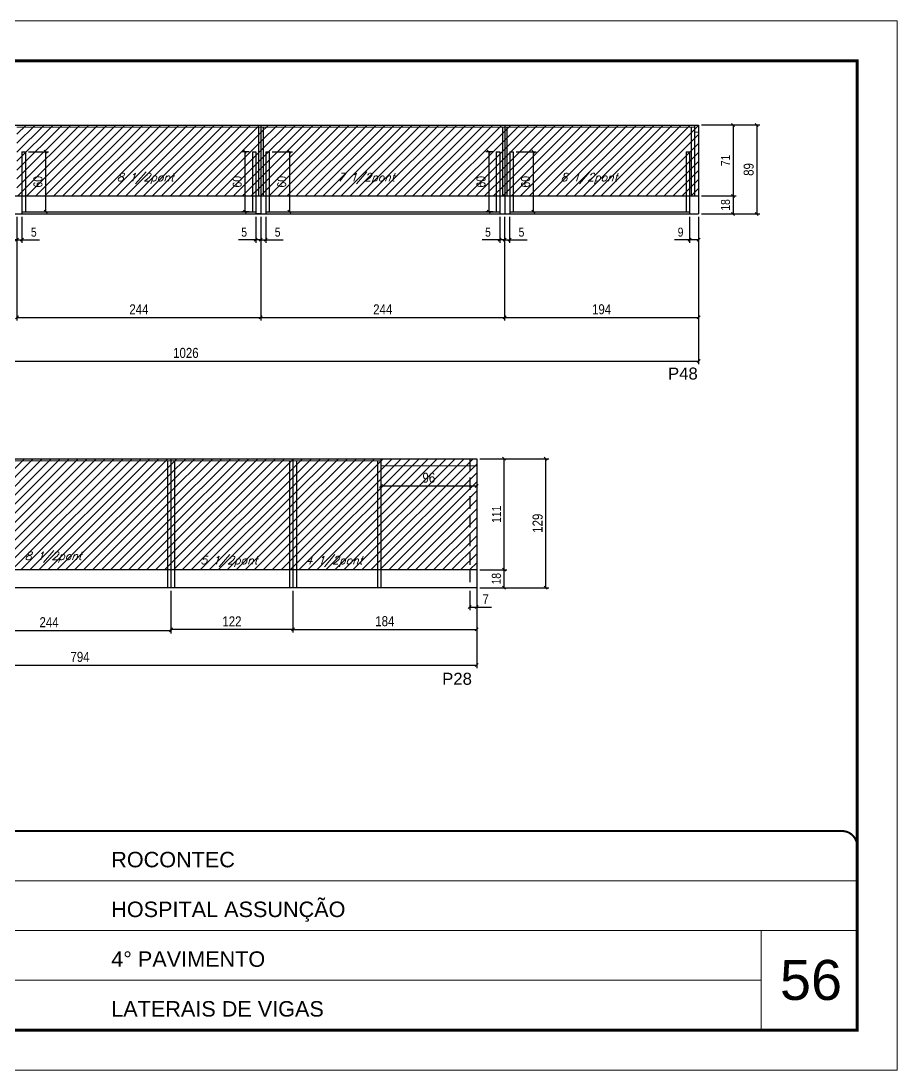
# Model space of a CAD drawing. Extents: x -20960 to -5926, y -2106 to 21915.
# Drawn here: x -6844 to -5967, y 5934 to 6984 of the extents above; entities that cross this region are included whole.
import ezdxf

# ---------------------------------------------------------------- set-up
doc = ezdxf.new("R2010")
doc.units = 0
for name, pattern in [('CONTINUO', [0]), ('DASHED', [0.75, 0.5, -0.25]), ('HIDDEN', [0.375, 0.25, -0.125])]:
    doc.linetypes.add(name, pattern=pattern)
for name, color, linetype in [('5', 5, 'Continuous'), ('COTA', 241, 'Continuous'), ('Painéis', 200, 'Continuous'), ('Reaproveitamento', 251, 'Continuous'), ('SARR_2.2x7', 40, 'Continuous'), ('SARR_3.5x7', 81, 'Continuous'), ('texto', 7, 'Continuous')]:
    doc.layers.add(name, color=color, linetype=linetype)
for name, color, linetype, lineweight in [('CARIMBO', 255, 'Continuous', 9), ('Folhas', 255, 'Continuous', 9), ('Sarr 2.2x7', 40, 'Continuous', 9), ('SARRAFO DE PRESSAO', 251, 'DASHED', 9)]:
    doc.layers.add(name, color=color, linetype=linetype, lineweight=lineweight)
doc.styles.add('ARIAL', font='arial.ttf')
doc.styles.add('COTA TECNICA', font='techl___.ttf', dxfattribs={"height": 10})
doc.styles.add('COTA TECNICA-50', font='techl___.ttf', dxfattribs={"height": 9})
doc.styles.add('Romans', font='romans.shx')
doc.styles.get("Standard").update_dxf_attribs({"font": 'arial.ttf'})
doc.dimstyles.new('COTA PAINEL-50', dxfattribs={"dimtxt": 9, "dimasz": 3, "dimexe": 3, "dimexo": 3, "dimgap": 3, "dimtad": 1, "dimdec": 1, "dimzin": 12, "dimdsep": 46, "dimtxsty": 'COTA TECNICA-50', "dimblk1": 'OBLIQUE', "dimblk2": 'OBLIQUE', "dimsah": 1, "dimcen": 0.9, "dimclrd": 4, "dimclre": 4, "dimclrt": 240, "dimadec": 1, "dimazin": 3, "dimtfac": 1, "dimtdec": 1, "dimtmove": 0, "dimatfit": 3, "dimfxl": 1, "dimtolj": 1, "dimtzin": 12, "dimarcsym": 0})
doc.dimstyles.new('PAINEL', dxfattribs={"dimtxt": 10, "dimasz": 3, "dimexe": 3, "dimexo": 3, "dimgap": 3, "dimtad": 1, "dimdec": 1, "dimzin": 12, "dimdsep": 46, "dimtxsty": 'COTA TECNICA', "dimblk1": 'OBLIQUE', "dimblk2": 'OBLIQUE', "dimsah": 1, "dimcen": 0.9, "dimclrd": 4, "dimclre": 4, "dimclrt": 240, "dimadec": 1, "dimazin": 3, "dimtfac": 1, "dimtdec": 1, "dimtmove": 0, "dimatfit": 3, "dimfxl": 1, "dimtolj": 1, "dimtzin": 12, "dimarcsym": 0})
pattern_1 = [(45, (12456.408, 10028.157), (-4.490128, 4.490128), [])]

# ---------------------------------------------------------------- blocks, each defined once
blk = doc.blocks.new('9999999999')
at = {"color": 30, "linetype": 'CONTINUO'}
for p, q in [((98564.6, 34379.6), (99584, 34379.6)), ((98564.6, 34329.8), (99488, 34329.8)), ((99584, 34329.8), (99488, 34329.8)), ((99488, 34329.8), (99488, 34230.2)), ((98564.6, 34280), (99488, 34280))]:
    blk.add_line(p, q, dxfattribs=at)
at = {"color": 30, "linetype": 'CONTINUO', "const_width": 2}
blk.add_lwpolyline([(99584, 34230.2), (99584, 34414.4, 0.414214), (99569, 34429.4), (98229, 34429.4, 0.414214), (98214, 34414.4), (98214, 34245.2, 0.414214), (98229, 34230.2), (99584, 34230.2)], format="xyb", dxfattribs=at)
at = {"layer": 'Folhas'}
blk.add_lwpolyline([(98139, 34190.2), (99624, 34190.2), (99624, 35240.2), (98139, 35240.2)], close=True, dxfattribs=at)
at = {"layer": 'Folhas', "color": 30, "const_width": 3}
blk.add_lwpolyline([(98214, 34230.2), (99584, 34230.2), (99584, 35200.2), (98214, 35200.2)], close=True, dxfattribs=at)
at = {"color": 7, "linetype": 'Continuous', "ltscale": 5, "style": 'ARIAL'}
for s, height, p in [('ROCONTEC', 15.48, (98837.7, 34393.1)), ('HOSPITAL ASSUNÇÃO', 15.483, (98837.7, 34343.3)), ('4° PAVIMENTO', 15.483, (98837.7, 34293.5)), ('LATERAIS DE VIGAS', 15.483, (98837.7, 34243.7))]:
    blk.add_text(s, height=height, dxfattribs=at).set_placement(p)
blk = doc.blocks.new('_Oblique')
at = {"color": 0, "linetype": 'ByBlock', "lineweight": -2}
blk.add_line((-0.5, -0.5), (0.5, 0.5), dxfattribs=at)
blk = doc.blocks.new('*D2021')
at = {"layer": 'COTA', "color": 4, "linetype": 'ByBlock', "lineweight": -2, "transparency": 16777216}
for p, q in [((-6847.6, 6787.8), (-6847.6, 6684.2)), ((-6603.6, 6787.8), (-6603.6, 6684.2)), ((-6847.6, 6687.2), (-6603.6, 6687.2))]:
    blk.add_line(p, q, dxfattribs=at)
at = {"layer": 'Defpoints', "color": 0, "linetype": 'ByBlock', "transparency": 16777216}
for p in [(-6847.6, 6790.8), (-6603.6, 6790.8), (-6603.6, 6687.2)]:
    blk.add_point(p, dxfattribs=at)
at = {"layer": 'COTA', "color": 4, "linetype": 'ByBlock', "lineweight": -2, "transparency": 16777216, "xscale": 3, "yscale": 3, "zscale": 3, "rotation": 180}
blk.add_blockref('_Oblique', (-6847.6, 6687.2), dxfattribs=at)
at = {"layer": 'COTA', "color": 4, "linetype": 'ByBlock', "lineweight": -2, "transparency": 16777216, "xscale": 3, "yscale": 3, "zscale": 3}
blk.add_blockref('_Oblique', (-6603.6, 6687.2), dxfattribs=at)
at = {"layer": 'COTA', "color": 240, "linetype": 'ByBlock', "transparency": 16777216, "insert": (-6725.6, 6695.3), "char_height": 10, "attachment_point": 5, "style": 'COTA TECNICA'}
blk.add_mtext('\\A1;244', dxfattribs=at)
blk = doc.blocks.new('*D2022')
at = {"layer": 'COTA', "color": 4, "linetype": 'ByBlock', "lineweight": -2, "transparency": 16777216}
for p, q in [((-6359.6, 6787.8), (-6359.6, 6684.2)), ((-6165.6, 6787.8), (-6165.6, 6684.2)), ((-6359.6, 6687.2), (-6165.6, 6687.2))]:
    blk.add_line(p, q, dxfattribs=at)
at = {"layer": 'Defpoints', "color": 0, "linetype": 'ByBlock', "transparency": 16777216}
for p in [(-6359.6, 6790.8), (-6165.6, 6790.8), (-6165.6, 6687.2)]:
    blk.add_point(p, dxfattribs=at)
at = {"layer": 'COTA', "color": 4, "linetype": 'ByBlock', "lineweight": -2, "transparency": 16777216, "xscale": 3, "yscale": 3, "zscale": 3, "rotation": 180}
blk.add_blockref('_Oblique', (-6359.6, 6687.2), dxfattribs=at)
at = {"layer": 'COTA', "color": 4, "linetype": 'ByBlock', "lineweight": -2, "transparency": 16777216, "xscale": 3, "yscale": 3, "zscale": 3}
blk.add_blockref('_Oblique', (-6165.6, 6687.2), dxfattribs=at)
at = {"layer": 'COTA', "color": 240, "linetype": 'ByBlock', "transparency": 16777216, "insert": (-6262.6, 6695.3), "char_height": 10, "attachment_point": 5, "style": 'COTA TECNICA'}
blk.add_mtext('\\A1;194', dxfattribs=at)
blk = doc.blocks.new('*D1992')
at = {"layer": 'COTA', "color": 4, "linetype": 'ByBlock', "lineweight": -2, "transparency": 16777216}
for p, q in [((-6162.6, 6879.8), (-6104.3, 6879.8)), ((-6107.3, 6879.8), (-6107.3, 6790.8)), ((-6162.6, 6790.8), (-6104.3, 6790.8))]:
    blk.add_line(p, q, dxfattribs=at)
at = {"layer": 'Defpoints', "color": 0, "linetype": 'ByBlock', "transparency": 16777216}
for p in [(-6165.6, 6879.8), (-6165.6, 6790.8), (-6107.3, 6790.8)]:
    blk.add_point(p, dxfattribs=at)
at = {"layer": 'COTA', "color": 4, "linetype": 'ByBlock', "lineweight": -2, "transparency": 16777216, "xscale": 3, "yscale": 3, "zscale": 3}
for p, rotation in [((-6107.3, 6879.8), 90), ((-6107.3, 6790.8), 270)]:
    blk.add_blockref('_Oblique', p, dxfattribs=dict(at, rotation=rotation))
at = {"layer": 'COTA', "color": 240, "linetype": 'ByBlock', "transparency": 16777216, "insert": (-6115.4, 6835.3), "char_height": 10, "attachment_point": 5, "rotation": 90, "style": 'COTA TECNICA'}
blk.add_mtext('\\A1;89', dxfattribs=at)
blk = doc.blocks.new('*D1993')
at = {"layer": 'COTA', "color": 4, "linetype": 'ByBlock', "lineweight": -2, "transparency": 16777216}
for p, q in [((-6165.6, 6787.8), (-6165.6, 6640.5)), ((-7191.6, 6747.8), (-7191.6, 6640.5)), ((-7191.6, 6643.5), (-6165.6, 6643.5))]:
    blk.add_line(p, q, dxfattribs=at)
at = {"layer": 'Defpoints', "color": 0, "linetype": 'ByBlock', "transparency": 16777216}
for p in [(-6165.6, 6790.8), (-7191.6, 6750.8), (-6165.6, 6643.5)]:
    blk.add_point(p, dxfattribs=at)
at = {"layer": 'COTA', "color": 4, "linetype": 'ByBlock', "lineweight": -2, "transparency": 16777216, "xscale": 3, "yscale": 3, "zscale": 3, "rotation": 180}
blk.add_blockref('_Oblique', (-7191.6, 6643.5), dxfattribs=at)
at = {"layer": 'COTA', "color": 4, "linetype": 'ByBlock', "lineweight": -2, "transparency": 16777216, "xscale": 3, "yscale": 3, "zscale": 3}
blk.add_blockref('_Oblique', (-6165.6, 6643.5), dxfattribs=at)
at = {"layer": 'COTA', "color": 240, "linetype": 'ByBlock', "transparency": 16777216, "insert": (-6678.6, 6651.6), "char_height": 10, "attachment_point": 5, "style": 'COTA TECNICA'}
blk.add_mtext('\\A1;1026', dxfattribs=at)
blk = doc.blocks.new('*D1994')
at = {"layer": 'COTA', "color": 4, "linetype": 'ByBlock', "lineweight": -2, "transparency": 16777216}
for p, q in [((-6603.6, 6787.8), (-6603.6, 6684.2)), ((-6359.6, 6787.8), (-6359.6, 6684.2)), ((-6603.6, 6687.2), (-6359.6, 6687.2))]:
    blk.add_line(p, q, dxfattribs=at)
at = {"layer": 'Defpoints', "color": 0, "linetype": 'ByBlock', "transparency": 16777216}
for p in [(-6603.6, 6790.8), (-6359.6, 6790.8), (-6359.6, 6687.2)]:
    blk.add_point(p, dxfattribs=at)
at = {"layer": 'COTA', "color": 4, "linetype": 'ByBlock', "lineweight": -2, "transparency": 16777216, "xscale": 3, "yscale": 3, "zscale": 3, "rotation": 180}
blk.add_blockref('_Oblique', (-6603.6, 6687.2), dxfattribs=at)
at = {"layer": 'COTA', "color": 4, "linetype": 'ByBlock', "lineweight": -2, "transparency": 16777216, "xscale": 3, "yscale": 3, "zscale": 3}
blk.add_blockref('_Oblique', (-6359.6, 6687.2), dxfattribs=at)
at = {"layer": 'COTA', "color": 240, "linetype": 'ByBlock', "transparency": 16777216, "insert": (-6481.6, 6695.3), "char_height": 10, "attachment_point": 5, "style": 'COTA TECNICA'}
blk.add_mtext('\\A1;244', dxfattribs=at)
blk = doc.blocks.new('*D1995')
at = {"layer": 'COTA', "color": 4, "linetype": 'ByBlock', "lineweight": -2, "transparency": 16777216}
for p, q in [((-7181.5, 6440.7), (-7181.5, 6336.3)), ((-6387.5, 6431.7), (-6387.5, 6336.3)), ((-7181.5, 6339.3), (-6387.5, 6339.3))]:
    blk.add_line(p, q, dxfattribs=at)
at = {"layer": 'Defpoints', "color": 0, "linetype": 'ByBlock', "transparency": 16777216}
for p in [(-7181.5, 6443.7), (-6387.5, 6434.7), (-6387.5, 6339.3)]:
    blk.add_point(p, dxfattribs=at)
at = {"layer": 'COTA', "color": 4, "linetype": 'ByBlock', "lineweight": -2, "transparency": 16777216, "xscale": 3, "yscale": 3, "zscale": 3, "rotation": 180}
blk.add_blockref('_Oblique', (-7181.5, 6339.3), dxfattribs=at)
at = {"layer": 'COTA', "color": 4, "linetype": 'ByBlock', "lineweight": -2, "transparency": 16777216, "xscale": 3, "yscale": 3, "zscale": 3}
blk.add_blockref('_Oblique', (-6387.5, 6339.3), dxfattribs=at)
at = {"layer": 'COTA', "color": 240, "linetype": 'ByBlock', "transparency": 16777216, "insert": (-6784.5, 6347.4), "char_height": 10, "attachment_point": 5, "style": 'COTA TECNICA'}
blk.add_mtext('\\A1;794', dxfattribs=at)
blk = doc.blocks.new('*D1996')
at = {"layer": 'COTA', "color": 4, "linetype": 'ByBlock', "lineweight": -2, "transparency": 16777216}
for p, q in [((-6937.5, 6413.7), (-6937.5, 6371)), ((-6693.5, 6413.7), (-6693.5, 6371)), ((-6937.5, 6374), (-6693.5, 6374))]:
    blk.add_line(p, q, dxfattribs=at)
at = {"layer": 'Defpoints', "color": 0, "linetype": 'ByBlock', "transparency": 16777216}
for p in [(-6937.5, 6416.7), (-6693.5, 6416.7), (-6693.5, 6374)]:
    blk.add_point(p, dxfattribs=at)
at = {"layer": 'COTA', "color": 4, "linetype": 'ByBlock', "lineweight": -2, "transparency": 16777216, "xscale": 3, "yscale": 3, "zscale": 3, "rotation": 180}
blk.add_blockref('_Oblique', (-6937.5, 6374), dxfattribs=at)
at = {"layer": 'COTA', "color": 4, "linetype": 'ByBlock', "lineweight": -2, "transparency": 16777216, "xscale": 3, "yscale": 3, "zscale": 3}
blk.add_blockref('_Oblique', (-6693.5, 6374), dxfattribs=at)
at = {"layer": 'COTA', "color": 240, "linetype": 'ByBlock', "transparency": 16777216, "insert": (-6815.5, 6382.1), "char_height": 10, "attachment_point": 5, "style": 'COTA TECNICA'}
blk.add_mtext('\\A1;244', dxfattribs=at)
blk = doc.blocks.new('*D2024')
at = {"layer": 'COTA', "color": 4, "linetype": 'ByBlock', "lineweight": -2, "transparency": 16777216}
for p, q in [((-6384.5, 6545.7), (-6315.5, 6545.7)), ((-6318.5, 6416.7), (-6318.5, 6545.7)), ((-6384.5, 6416.7), (-6315.5, 6416.7))]:
    blk.add_line(p, q, dxfattribs=at)
at = {"layer": 'Defpoints', "color": 0, "linetype": 'ByBlock', "transparency": 16777216}
for p in [(-6387.5, 6545.7), (-6318.5, 6545.7), (-6387.5, 6416.7)]:
    blk.add_point(p, dxfattribs=at)
at = {"layer": 'COTA', "color": 4, "linetype": 'ByBlock', "lineweight": -2, "transparency": 16777216, "xscale": 3, "yscale": 3, "zscale": 3}
for p, rotation in [((-6318.5, 6545.7), 90), ((-6318.5, 6416.7), 270)]:
    blk.add_blockref('_Oblique', p, dxfattribs=dict(at, rotation=rotation))
at = {"layer": 'COTA', "color": 240, "linetype": 'ByBlock', "transparency": 16777216, "insert": (-6326.6, 6481.2), "char_height": 10, "attachment_point": 5, "rotation": 90, "style": 'COTA TECNICA'}
blk.add_mtext('\\A1;129', dxfattribs=at)
blk = doc.blocks.new('*D1997')
at = {"layer": 'COTA', "color": 4, "linetype": 'ByBlock', "lineweight": -2, "transparency": 16777216}
for p, q in [((-6693.5, 6413.7), (-6693.5, 6372)), ((-6571.5, 6413.7), (-6571.5, 6372)), ((-6571.5, 6375), (-6693.5, 6375))]:
    blk.add_line(p, q, dxfattribs=at)
at = {"layer": 'Defpoints', "color": 0, "linetype": 'ByBlock', "transparency": 16777216}
for p in [(-6693.5, 6416.7), (-6571.5, 6416.7), (-6693.5, 6375)]:
    blk.add_point(p, dxfattribs=at)
at = {"layer": 'COTA', "color": 4, "linetype": 'ByBlock', "lineweight": -2, "transparency": 16777216, "xscale": 3, "yscale": 3, "zscale": 3, "rotation": 180}
blk.add_blockref('_Oblique', (-6693.5, 6375), dxfattribs=at)
at = {"layer": 'COTA', "color": 4, "linetype": 'ByBlock', "lineweight": -2, "transparency": 16777216, "xscale": 3, "yscale": 3, "zscale": 3}
blk.add_blockref('_Oblique', (-6571.5, 6375), dxfattribs=at)
at = {"layer": 'COTA', "color": 240, "linetype": 'ByBlock', "transparency": 16777216, "insert": (-6632.5, 6383), "char_height": 10, "attachment_point": 5, "style": 'COTA TECNICA'}
blk.add_mtext('\\A1;122', dxfattribs=at)
blk = doc.blocks.new('*D2025')
at = {"layer": 'COTA', "color": 4, "linetype": 'ByBlock', "lineweight": -2, "transparency": 16777216}
for p, q in [((-6387.5, 6431.7), (-6387.5, 6372)), ((-6571.5, 6413.7), (-6571.5, 6372)), ((-6571.5, 6375), (-6387.5, 6375))]:
    blk.add_line(p, q, dxfattribs=at)
at = {"layer": 'Defpoints', "color": 0, "linetype": 'ByBlock', "transparency": 16777216}
for p in [(-6387.5, 6434.7), (-6571.5, 6416.7), (-6387.5, 6375)]:
    blk.add_point(p, dxfattribs=at)
at = {"layer": 'COTA', "color": 4, "linetype": 'ByBlock', "lineweight": -2, "transparency": 16777216, "xscale": 3, "yscale": 3, "zscale": 3, "rotation": 180}
blk.add_blockref('_Oblique', (-6571.5, 6375), dxfattribs=at)
at = {"layer": 'COTA', "color": 4, "linetype": 'ByBlock', "lineweight": -2, "transparency": 16777216, "xscale": 3, "yscale": 3, "zscale": 3}
blk.add_blockref('_Oblique', (-6387.5, 6375), dxfattribs=at)
at = {"layer": 'COTA', "color": 240, "linetype": 'ByBlock', "transparency": 16777216, "insert": (-6479.5, 6383.1), "char_height": 10, "attachment_point": 5, "style": 'COTA TECNICA'}
blk.add_mtext('\\A1;184', dxfattribs=at)
blk = doc.blocks.new('*D2026')
at = {"layer": 'COTA', "color": 4, "lineweight": -2, "ltscale": 25, "transparency": 16777216}
for p, q in [((-6483.5, 6535.7), (-6483.5, 6515.6)), ((-6387.5, 6535.7), (-6387.5, 6515.6)), ((-6483.5, 6518.6), (-6387.5, 6518.6))]:
    blk.add_line(p, q, dxfattribs=at)
at = {"layer": 'Defpoints', "color": 0, "ltscale": 25, "transparency": 16777216}
for p in [(-6483.5, 6538.7), (-6387.5, 6538.7), (-6387.5, 6518.6)]:
    blk.add_point(p, dxfattribs=at)
at = {"layer": 'COTA', "color": 4, "lineweight": -2, "ltscale": 25, "transparency": 16777216, "xscale": 3, "yscale": 3, "zscale": 3, "rotation": 180}
blk.add_blockref('_Oblique', (-6483.5, 6518.6), dxfattribs=at)
at = {"layer": 'COTA', "color": 4, "lineweight": -2, "ltscale": 25, "transparency": 16777216, "xscale": 3, "yscale": 3, "zscale": 3}
blk.add_blockref('_Oblique', (-6387.5, 6518.6), dxfattribs=at)
at = {"layer": 'COTA', "color": 240, "ltscale": 25, "transparency": 16777216, "insert": (-6435.5, 6526.7), "char_height": 10, "attachment_point": 5, "style": 'COTA TECNICA'}
blk.add_mtext('\\A1;96', dxfattribs=at)
blk = doc.blocks.new('*D2000')
at = {"layer": 'COTA', "color": 4, "linetype": 'ByBlock', "lineweight": -2, "transparency": 16777216}
for p, q in [((-6394.5, 6413.7), (-6394.5, 6394.2)), ((-6387.5, 6413.7), (-6387.5, 6394.2)), ((-6394.5, 6397.2), (-6387.5, 6397.2)), ((-6387.5, 6397.2), (-6372.8, 6397.2))]:
    blk.add_line(p, q, dxfattribs=at)
at = {"layer": 'Defpoints', "color": 0, "linetype": 'ByBlock', "transparency": 16777216}
for p in [(-6394.5, 6416.7), (-6387.5, 6416.7), (-6387.5, 6397.2)]:
    blk.add_point(p, dxfattribs=at)
at = {"layer": 'COTA', "color": 4, "linetype": 'ByBlock', "lineweight": -2, "transparency": 16777216, "xscale": 3, "yscale": 3, "zscale": 3, "rotation": 180}
blk.add_blockref('_Oblique', (-6394.5, 6397.2), dxfattribs=at)
at = {"layer": 'COTA', "color": 4, "linetype": 'ByBlock', "lineweight": -2, "transparency": 16777216, "xscale": 3, "yscale": 3, "zscale": 3}
blk.add_blockref('_Oblique', (-6387.5, 6397.2), dxfattribs=at)
at = {"layer": 'COTA', "color": 240, "linetype": 'ByBlock', "transparency": 16777216, "insert": (-6378.6, 6405.2), "char_height": 10, "attachment_point": 5, "style": 'COTA TECNICA'}
blk.add_mtext('\\A1;7', dxfattribs=at)
blk = doc.blocks.new('*D2036')
at = {"layer": 'COTA', "color": 4, "lineweight": -2, "transparency": 16777216}
for p, q in [((-6384.5, 6545.7), (-6357.4, 6545.7)), ((-6360.4, 6545.7), (-6360.4, 6434.7)), ((-6384.5, 6434.7), (-6357.4, 6434.7))]:
    blk.add_line(p, q, dxfattribs=at)
at = {"layer": 'Defpoints', "color": 0, "transparency": 16777216}
for p in [(-6387.5, 6545.7), (-6387.5, 6434.7), (-6360.4, 6434.7)]:
    blk.add_point(p, dxfattribs=at)
at = {"layer": 'COTA', "color": 4, "lineweight": -2, "transparency": 16777216, "xscale": 3, "yscale": 3, "zscale": 3}
for p, rotation in [((-6360.4, 6545.7), 90), ((-6360.4, 6434.7), 270)]:
    blk.add_blockref('_Oblique', p, dxfattribs=dict(at, rotation=rotation))
at = {"layer": 'COTA', "color": 240, "transparency": 16777216, "insert": (-6367.9, 6490.2), "char_height": 9, "attachment_point": 5, "rotation": 90, "style": 'COTA TECNICA-50'}
blk.add_mtext('\\A1;111', dxfattribs=at)
blk = doc.blocks.new('*D2037')
at = {"layer": 'COTA', "color": 4, "lineweight": -2, "transparency": 16777216}
for p, q in [((-6384.5, 6434.7), (-6357.4, 6434.7)), ((-6360.4, 6434.7), (-6360.4, 6416.7)), ((-6384.5, 6416.7), (-6357.4, 6416.7))]:
    blk.add_line(p, q, dxfattribs=at)
at = {"layer": 'Defpoints', "color": 0, "transparency": 16777216}
for p in [(-6387.5, 6434.7), (-6387.5, 6416.7), (-6360.4, 6416.7)]:
    blk.add_point(p, dxfattribs=at)
at = {"layer": 'COTA', "color": 4, "lineweight": -2, "transparency": 16777216, "xscale": 3, "yscale": 3, "zscale": 3}
for p, rotation in [((-6360.4, 6434.7), 90), ((-6360.4, 6416.7), 270)]:
    blk.add_blockref('_Oblique', p, dxfattribs=dict(at, rotation=rotation))
at = {"layer": 'COTA', "color": 240, "transparency": 16777216, "insert": (-6367.9, 6425.7), "char_height": 9, "attachment_point": 5, "rotation": 90, "style": 'COTA TECNICA-50'}
blk.add_mtext('\\A1;18', dxfattribs=at)
blk = doc.blocks.new('*D2038')
at = {"layer": 'COTA', "color": 4, "lineweight": -2, "transparency": 16777216}
for p, q in [((-6162.6, 6879.8), (-6128, 6879.8)), ((-6131, 6879.8), (-6131, 6808.8)), ((-6162.6, 6808.8), (-6128, 6808.8))]:
    blk.add_line(p, q, dxfattribs=at)
at = {"layer": 'Defpoints', "color": 0, "transparency": 16777216}
for p in [(-6165.6, 6879.8), (-6165.6, 6808.8), (-6131, 6808.8)]:
    blk.add_point(p, dxfattribs=at)
at = {"layer": 'COTA', "color": 4, "lineweight": -2, "transparency": 16777216, "xscale": 3, "yscale": 3, "zscale": 3}
for p, rotation in [((-6131, 6879.8), 90), ((-6131, 6808.8), 270)]:
    blk.add_blockref('_Oblique', p, dxfattribs=dict(at, rotation=rotation))
at = {"layer": 'COTA', "color": 240, "transparency": 16777216, "insert": (-6138.6, 6844.3), "char_height": 9, "attachment_point": 5, "rotation": 90, "style": 'COTA TECNICA-50'}
blk.add_mtext('\\A1;71', dxfattribs=at)
blk = doc.blocks.new('*D2039')
at = {"layer": 'COTA', "color": 4, "lineweight": -2, "transparency": 16777216}
for p, q in [((-6615.1, 6853), (-6622.6, 6853)), ((-6619.6, 6853), (-6619.6, 6793)), ((-6615.1, 6793), (-6622.6, 6793))]:
    blk.add_line(p, q, dxfattribs=at)
at = {"layer": 'Defpoints', "color": 0, "transparency": 16777216}
for p in [(-6612.1, 6853), (-6619.6, 6793), (-6612.1, 6793)]:
    blk.add_point(p, dxfattribs=at)
at = {"layer": 'COTA', "color": 4, "lineweight": -2, "transparency": 16777216, "xscale": 3, "yscale": 3, "zscale": 3}
for p, rotation in [((-6619.6, 6853), 90), ((-6619.6, 6793), 270)]:
    blk.add_blockref('_Oblique', p, dxfattribs=dict(at, rotation=rotation))
at = {"layer": 'COTA', "color": 240, "transparency": 16777216, "insert": (-6627.2, 6823), "char_height": 9, "attachment_point": 5, "rotation": 90, "style": 'COTA TECNICA-50'}
blk.add_mtext('\\A1;60', dxfattribs=at)
blk = doc.blocks.new('*D2040')
at = {"layer": 'COTA', "color": 4, "lineweight": -2, "transparency": 16777216}
for p, q in [((-6847.6, 6787.8), (-6847.6, 6761.9)), ((-6842.6, 6787.8), (-6842.6, 6761.9)), ((-6847.6, 6764.9), (-6850.6, 6764.9)), ((-6847.6, 6764.9), (-6842.6, 6764.9)), ((-6842.6, 6764.9), (-6825.1, 6764.9))]:
    blk.add_line(p, q, dxfattribs=at)
at = {"layer": 'Defpoints', "color": 0, "transparency": 16777216}
for p in [(-6847.6, 6790.8), (-6842.6, 6790.8), (-6842.6, 6764.9)]:
    blk.add_point(p, dxfattribs=at)
at = {"layer": 'COTA', "color": 4, "lineweight": -2, "transparency": 16777216, "xscale": 3, "yscale": 3, "zscale": 3}
blk.add_blockref('_Oblique', (-6847.6, 6764.9), dxfattribs=at)
at = {"layer": 'COTA', "color": 4, "lineweight": -2, "transparency": 16777216, "xscale": 3, "yscale": 3, "zscale": 3, "rotation": 180}
blk.add_blockref('_Oblique', (-6842.6, 6764.9), dxfattribs=at)
at = {"layer": 'COTA', "color": 240, "transparency": 16777216, "insert": (-6830.8, 6772.5), "char_height": 9, "attachment_point": 5, "style": 'COTA TECNICA-50'}
blk.add_mtext('\\A1;5', dxfattribs=at)
blk = doc.blocks.new('*D2041')
at = {"layer": 'COTA', "color": 4, "lineweight": -2, "transparency": 16777216}
for p, q in [((-6836.1, 6853), (-6816, 6853)), ((-6819, 6853), (-6819, 6793)), ((-6836.1, 6793), (-6816, 6793))]:
    blk.add_line(p, q, dxfattribs=at)
at = {"layer": 'Defpoints', "color": 0, "transparency": 16777216}
for p in [(-6839.1, 6853), (-6839.1, 6793), (-6819, 6793)]:
    blk.add_point(p, dxfattribs=at)
at = {"layer": 'COTA', "color": 4, "lineweight": -2, "transparency": 16777216, "xscale": 3, "yscale": 3, "zscale": 3}
for p, rotation in [((-6819, 6853), 90), ((-6819, 6793), 270)]:
    blk.add_blockref('_Oblique', p, dxfattribs=dict(at, rotation=rotation))
at = {"layer": 'COTA', "color": 240, "transparency": 16777216, "insert": (-6826.6, 6823), "char_height": 9, "attachment_point": 5, "rotation": 90, "style": 'COTA TECNICA-50'}
blk.add_mtext('\\A1;60', dxfattribs=at)
blk = doc.blocks.new('*D2042')
at = {"layer": 'COTA', "color": 4, "lineweight": -2, "transparency": 16777216}
for p, q in [((-6371.1, 6853), (-6378.6, 6853)), ((-6375.6, 6853), (-6375.6, 6793)), ((-6371.1, 6793), (-6378.6, 6793))]:
    blk.add_line(p, q, dxfattribs=at)
at = {"layer": 'Defpoints', "color": 0, "transparency": 16777216}
for p in [(-6368.1, 6853), (-6375.6, 6793), (-6368.1, 6793)]:
    blk.add_point(p, dxfattribs=at)
at = {"layer": 'COTA', "color": 4, "lineweight": -2, "transparency": 16777216, "xscale": 3, "yscale": 3, "zscale": 3}
for p, rotation in [((-6375.6, 6853), 90), ((-6375.6, 6793), 270)]:
    blk.add_blockref('_Oblique', p, dxfattribs=dict(at, rotation=rotation))
at = {"layer": 'COTA', "color": 240, "transparency": 16777216, "insert": (-6383.2, 6823), "char_height": 9, "attachment_point": 5, "rotation": 90, "style": 'COTA TECNICA-50'}
blk.add_mtext('\\A1;60', dxfattribs=at)
blk = doc.blocks.new('*D2043')
at = {"layer": 'COTA', "color": 4, "lineweight": -2, "transparency": 16777216}
for p, q in [((-6603.6, 6787.8), (-6603.6, 6761.9)), ((-6598.6, 6787.8), (-6598.6, 6761.9)), ((-6603.6, 6764.9), (-6606.6, 6764.9)), ((-6603.6, 6764.9), (-6598.6, 6764.9)), ((-6598.6, 6764.9), (-6581.1, 6764.9))]:
    blk.add_line(p, q, dxfattribs=at)
at = {"layer": 'Defpoints', "color": 0, "transparency": 16777216}
for p in [(-6603.6, 6790.8), (-6598.6, 6790.8), (-6598.6, 6764.9)]:
    blk.add_point(p, dxfattribs=at)
at = {"layer": 'COTA', "color": 4, "lineweight": -2, "transparency": 16777216, "xscale": 3, "yscale": 3, "zscale": 3}
blk.add_blockref('_Oblique', (-6603.6, 6764.9), dxfattribs=at)
at = {"layer": 'COTA', "color": 4, "lineweight": -2, "transparency": 16777216, "xscale": 3, "yscale": 3, "zscale": 3, "rotation": 180}
blk.add_blockref('_Oblique', (-6598.6, 6764.9), dxfattribs=at)
at = {"layer": 'COTA', "color": 240, "transparency": 16777216, "insert": (-6586.8, 6772.5), "char_height": 9, "attachment_point": 5, "style": 'COTA TECNICA-50'}
blk.add_mtext('\\A1;5', dxfattribs=at)
blk = doc.blocks.new('*D2003')
at = {"layer": 'COTA', "color": 4, "lineweight": -2, "transparency": 16777216}
for p, q in [((-6364.6, 6787.8), (-6364.6, 6761.9)), ((-6359.6, 6787.8), (-6359.6, 6761.9)), ((-6364.6, 6764.9), (-6382.1, 6764.9)), ((-6359.6, 6764.9), (-6364.6, 6764.9)), ((-6359.6, 6764.9), (-6356.6, 6764.9))]:
    blk.add_line(p, q, dxfattribs=at)
at = {"layer": 'Defpoints', "color": 0, "transparency": 16777216}
for p in [(-6364.6, 6790.8), (-6359.6, 6790.8), (-6364.6, 6764.9)]:
    blk.add_point(p, dxfattribs=at)
at = {"layer": 'COTA', "color": 4, "lineweight": -2, "transparency": 16777216, "xscale": 3, "yscale": 3, "zscale": 3}
blk.add_blockref('_Oblique', (-6364.6, 6764.9), dxfattribs=at)
at = {"layer": 'COTA', "color": 4, "lineweight": -2, "transparency": 16777216, "xscale": 3, "yscale": 3, "zscale": 3, "rotation": 180}
blk.add_blockref('_Oblique', (-6359.6, 6764.9), dxfattribs=at)
at = {"layer": 'COTA', "color": 240, "transparency": 16777216, "insert": (-6376.3, 6772.5), "char_height": 9, "attachment_point": 5, "style": 'COTA TECNICA-50'}
blk.add_mtext('\\A1;5', dxfattribs=at)
blk = doc.blocks.new('*D2044')
at = {"layer": 'COTA', "color": 4, "lineweight": -2, "transparency": 16777216}
for p, q in [((-6592.1, 6853), (-6572, 6853)), ((-6575, 6853), (-6575, 6793)), ((-6592.1, 6793), (-6572, 6793))]:
    blk.add_line(p, q, dxfattribs=at)
at = {"layer": 'Defpoints', "color": 0, "transparency": 16777216}
for p in [(-6595.1, 6853), (-6595.1, 6793), (-6575, 6793)]:
    blk.add_point(p, dxfattribs=at)
at = {"layer": 'COTA', "color": 4, "lineweight": -2, "transparency": 16777216, "xscale": 3, "yscale": 3, "zscale": 3}
for p, rotation in [((-6575, 6853), 90), ((-6575, 6793), 270)]:
    blk.add_blockref('_Oblique', p, dxfattribs=dict(at, rotation=rotation))
at = {"layer": 'COTA', "color": 240, "transparency": 16777216, "insert": (-6582.6, 6823), "char_height": 9, "attachment_point": 5, "rotation": 90, "style": 'COTA TECNICA-50'}
blk.add_mtext('\\A1;60', dxfattribs=at)
blk = doc.blocks.new('*D2048')
at = {"layer": 'COTA', "color": 4, "lineweight": -2, "transparency": 16777216}
for p, q in [((-6348.1, 6853), (-6328, 6853)), ((-6331, 6853), (-6331, 6793)), ((-6348.1, 6793), (-6328, 6793))]:
    blk.add_line(p, q, dxfattribs=at)
at = {"layer": 'Defpoints', "color": 0, "transparency": 16777216}
for p in [(-6351.1, 6853), (-6351.1, 6793), (-6331, 6793)]:
    blk.add_point(p, dxfattribs=at)
at = {"layer": 'COTA', "color": 4, "lineweight": -2, "transparency": 16777216, "xscale": 3, "yscale": 3, "zscale": 3}
for p, rotation in [((-6331, 6853), 90), ((-6331, 6793), 270)]:
    blk.add_blockref('_Oblique', p, dxfattribs=dict(at, rotation=rotation))
at = {"layer": 'COTA', "color": 240, "transparency": 16777216, "insert": (-6338.6, 6823), "char_height": 9, "attachment_point": 5, "rotation": 90, "style": 'COTA TECNICA-50'}
blk.add_mtext('\\A1;60', dxfattribs=at)
blk = doc.blocks.new('*D2049')
at = {"layer": 'COTA', "color": 4, "lineweight": -2, "transparency": 16777216}
for p, q in [((-6359.6, 6787.8), (-6359.6, 6761.9)), ((-6354.6, 6787.8), (-6354.6, 6761.9)), ((-6359.6, 6764.9), (-6362.6, 6764.9)), ((-6359.6, 6764.9), (-6354.6, 6764.9)), ((-6354.6, 6764.9), (-6337.1, 6764.9))]:
    blk.add_line(p, q, dxfattribs=at)
at = {"layer": 'Defpoints', "color": 0, "transparency": 16777216}
for p in [(-6359.6, 6790.8), (-6354.6, 6790.8), (-6354.6, 6764.9)]:
    blk.add_point(p, dxfattribs=at)
at = {"layer": 'COTA', "color": 4, "lineweight": -2, "transparency": 16777216, "xscale": 3, "yscale": 3, "zscale": 3}
blk.add_blockref('_Oblique', (-6359.6, 6764.9), dxfattribs=at)
at = {"layer": 'COTA', "color": 4, "lineweight": -2, "transparency": 16777216, "xscale": 3, "yscale": 3, "zscale": 3, "rotation": 180}
blk.add_blockref('_Oblique', (-6354.6, 6764.9), dxfattribs=at)
at = {"layer": 'COTA', "color": 240, "transparency": 16777216, "insert": (-6342.8, 6772.5), "char_height": 9, "attachment_point": 5, "style": 'COTA TECNICA-50'}
blk.add_mtext('\\A1;5', dxfattribs=at)
blk = doc.blocks.new('*D2050')
at = {"layer": 'COTA', "color": 4, "lineweight": -2, "transparency": 16777216}
for p, q in [((-6174.6, 6787.8), (-6174.6, 6761.9)), ((-6165.6, 6787.8), (-6165.6, 6761.9)), ((-6174.6, 6764.9), (-6189.6, 6764.9)), ((-6165.6, 6764.9), (-6174.6, 6764.9))]:
    blk.add_line(p, q, dxfattribs=at)
at = {"layer": 'Defpoints', "color": 0, "transparency": 16777216}
for p in [(-6174.6, 6790.8), (-6165.6, 6790.8), (-6174.6, 6764.9)]:
    blk.add_point(p, dxfattribs=at)
at = {"layer": 'COTA', "color": 4, "lineweight": -2, "transparency": 16777216, "xscale": 3, "yscale": 3, "zscale": 3, "rotation": 180}
blk.add_blockref('_Oblique', (-6174.6, 6764.9), dxfattribs=at)
at = {"layer": 'COTA', "color": 4, "lineweight": -2, "transparency": 16777216, "xscale": 3, "yscale": 3, "zscale": 3}
blk.add_blockref('_Oblique', (-6165.6, 6764.9), dxfattribs=at)
at = {"layer": 'COTA', "color": 240, "transparency": 16777216, "insert": (-6183.6, 6772.5), "char_height": 9, "attachment_point": 5, "style": 'COTA TECNICA-50'}
blk.add_mtext('\\A1;9', dxfattribs=at)
blk = doc.blocks.new('*D2052')
at = {"layer": 'COTA', "color": 4, "lineweight": -2, "transparency": 16777216}
for p, q in [((-6608.6, 6787.8), (-6608.6, 6761.9)), ((-6603.6, 6787.8), (-6603.6, 6761.9)), ((-6608.6, 6764.9), (-6626.1, 6764.9)), ((-6603.6, 6764.9), (-6608.6, 6764.9)), ((-6603.6, 6764.9), (-6600.6, 6764.9))]:
    blk.add_line(p, q, dxfattribs=at)
at = {"layer": 'Defpoints', "color": 0, "transparency": 16777216}
for p in [(-6608.6, 6790.8), (-6603.6, 6790.8), (-6608.6, 6764.9)]:
    blk.add_point(p, dxfattribs=at)
at = {"layer": 'COTA', "color": 4, "lineweight": -2, "transparency": 16777216, "xscale": 3, "yscale": 3, "zscale": 3}
blk.add_blockref('_Oblique', (-6608.6, 6764.9), dxfattribs=at)
at = {"layer": 'COTA', "color": 4, "lineweight": -2, "transparency": 16777216, "xscale": 3, "yscale": 3, "zscale": 3, "rotation": 180}
blk.add_blockref('_Oblique', (-6603.6, 6764.9), dxfattribs=at)
at = {"layer": 'COTA', "color": 240, "transparency": 16777216, "insert": (-6620.3, 6772.5), "char_height": 9, "attachment_point": 5, "style": 'COTA TECNICA-50'}
blk.add_mtext('\\A1;5', dxfattribs=at)
blk = doc.blocks.new('*D2053')
at = {"layer": 'COTA', "color": 4, "lineweight": -2, "transparency": 16777216}
for p, q in [((-6162.6, 6808.8), (-6128, 6808.8)), ((-6131, 6808.8), (-6131, 6790.8)), ((-6162.6, 6790.8), (-6128, 6790.8))]:
    blk.add_line(p, q, dxfattribs=at)
at = {"layer": 'Defpoints', "color": 0, "transparency": 16777216}
for p in [(-6165.6, 6808.8), (-6165.6, 6790.8), (-6131, 6790.8)]:
    blk.add_point(p, dxfattribs=at)
at = {"layer": 'COTA', "color": 4, "lineweight": -2, "transparency": 16777216, "xscale": 3, "yscale": 3, "zscale": 3}
for p, rotation in [((-6131, 6808.8), 90), ((-6131, 6790.8), 270)]:
    blk.add_blockref('_Oblique', p, dxfattribs=dict(at, rotation=rotation))
at = {"layer": 'COTA', "color": 240, "transparency": 16777216, "insert": (-6138.6, 6799.8), "char_height": 9, "attachment_point": 5, "rotation": 90, "style": 'COTA TECNICA-50'}
blk.add_mtext('\\A1;18', dxfattribs=at)

msp = doc.modelspace()

# ---------------------------------------------------------------- hatches: boundary and pattern name
at = {"layer": 'Reaproveitamento', "linetype": 'ByBlock'}
h = msp.add_hatch(dxfattribs=at)
h.set_pattern_fill('ANSI31', color=256, scale=2)
h.set_pattern_definition(pattern_1)
h.paths.add_polyline_path([(-6603.59, 6879.79), (-6847.59, 6879.79), (-6847.59, 6808.79), (-6603.59, 6808.79)])
h.paths.add_polyline_path([(-6618.35, 6813.28), (-6618.35, 6832.89), (-6636.88, 6832.89), (-6636.88, 6813.28)], flags=24)
h.paths.add_polyline_path([(-6817.78, 6813.28), (-6817.78, 6832.89), (-6836.31, 6832.89), (-6836.31, 6813.28)], flags=24)
h = msp.add_hatch(dxfattribs=at)
h.set_pattern_fill('ANSI31', color=256, scale=2)
h.set_pattern_definition(pattern_1)
h.paths.add_polyline_path([(-6359.59, 6879.79), (-6603.59, 6879.79), (-6603.59, 6808.79), (-6359.59, 6808.79)])
h.paths.add_polyline_path([(-6374.35, 6813.28), (-6374.35, 6832.89), (-6392.88, 6832.89), (-6392.88, 6813.28)], flags=24)
h.paths.add_polyline_path([(-6573.78, 6813.28), (-6573.78, 6832.89), (-6592.31, 6832.89), (-6592.31, 6813.28)], flags=24)
h = msp.add_hatch(dxfattribs=at)
h.set_pattern_fill('ANSI31', color=256, scale=2)
h.set_pattern_definition(pattern_1)
h.paths.add_polyline_path([(-6165.59, 6879.79), (-6359.59, 6879.79), (-6359.59, 6808.79), (-6165.59, 6808.79)])
h.paths.add_polyline_path([(-6329.78, 6813.28), (-6329.78, 6832.89), (-6348.31, 6832.89), (-6348.31, 6813.28)], flags=24)
h = msp.add_hatch(dxfattribs=at)
h.set_pattern_fill('ANSI31', color=256, scale=2)
h.set_pattern_definition(pattern_1)
h.paths.add_polyline_path([(-6693.51, 6434.75), (-6693.51, 6545.75), (-6937.51, 6545.75), (-6937.51, 6434.75)])
h = msp.add_hatch(dxfattribs=at)
h.set_pattern_fill('ANSI31', color=256, scale=2)
h.set_pattern_definition(pattern_1)
h.paths.add_polyline_path([(-6693.51, 6545.75), (-6693.51, 6434.75), (-6571.51, 6434.75), (-6571.51, 6545.75)])
h = msp.add_hatch(dxfattribs=at)
h.set_pattern_fill('ANSI31', color=256, scale=2)
h.set_pattern_definition(pattern_1)
h.paths.add_polyline_path([(-6571.51, 6545.75), (-6571.51, 6434.75), (-6387.51, 6434.75), (-6387.51, 6545.75)])

# ---------------------------------------------------------------- linework, layer by layer
at = {"layer": 'Painéis', "linetype": 'ByBlock'}
for p, q in [((-7091.59, 6879.79), (-6165.59, 6879.79)), ((-6603.59, 6879.79), (-6603.59, 6790.79)), ((-6359.59, 6879.79), (-6359.59, 6790.79)), ((-6273.59, 6879.79), (-6273.59, 6879.79)), ((-6165.59, 6879.79), (-6165.59, 6790.79)), ((-7091.59, 6808.79), (-6165.59, 6808.79)), ((-6974.59, 6790.79), (-6273.59, 6790.79)), ((-6273.59, 6790.79), (-6165.59, 6790.79)), ((-7181.51, 6545.75), (-6693.51, 6545.75)), ((-6693.51, 6545.75), (-6693.51, 6434.75)), ((-6693.51, 6545.75), (-6387.51, 6545.75)), ((-6693.51, 6545.75), (-6693.51, 6416.75)), ((-6571.51, 6545.75), (-6571.51, 6416.75)), ((-6387.51, 6545.75), (-6387.51, 6416.75)), ((-7031.51, 6434.75), (-6693.51, 6434.75)), ((-6693.51, 6434.75), (-6387.51, 6434.75)), ((-7031.51, 6416.75), (-6693.51, 6416.75)), ((-6693.51, 6416.75), (-6387.51, 6416.75))]:
    msp.add_line(p, q, dxfattribs=at)
at = {"layer": 'Painéis'}
msp.add_line((-6603.59, 6790.79), (-6608.59, 6790.79), dxfattribs=at)
at = {"layer": 'Sarr 2.2x7'}
for p, q in [((-6847.59, 6877.59), (-6603.59, 6877.59)), ((-6603.59, 6877.59), (-6359.59, 6877.59)), ((-6359.59, 6877.59), (-6169.59, 6877.59)), ((-6169.59, 6872.79), (-6165.59, 6872.79)), ((-6937.51, 6543.55), (-6693.51, 6543.55)), ((-6693.51, 6543.55), (-6571.51, 6543.55)), ((-6571.51, 6543.55), (-6483.51, 6543.55)), ((-6483.51, 6538.75), (-6387.51, 6538.75))]:
    msp.add_line(p, q, dxfattribs=at)
at = {"layer": 'SARR_2.2x7', "linetype": 'Continuous'}
for p, q in [((-6842.59, 6792.99), (-6608.59, 6792.99)), ((-6842.59, 6790.79), (-6608.59, 6790.79)), ((-6598.59, 6792.99), (-6364.59, 6792.99)), ((-6598.59, 6790.79), (-6364.59, 6790.79)), ((-6354.59, 6792.99), (-6174.59, 6792.99)), ((-6354.59, 6790.79), (-6174.59, 6790.79))]:
    msp.add_line(p, q, dxfattribs=at)
at = {"layer": 'SARR_2.2x7', "linetype": 'HIDDEN', "ltscale": 50}
for p, q in [((-6394.51, 6545.75), (-6394.51, 6434.75)), ((-6394.51, 6434.75), (-6394.51, 6416.75))]:
    msp.add_line(p, q, dxfattribs=at)
at = {"layer": 'SARR_3.5x7'}
for p, q in [((-6605.79, 6877.59), (-6605.79, 6808.79)), ((-6601.39, 6877.59), (-6601.39, 6808.79)), ((-6361.79, 6877.59), (-6361.79, 6808.79)), ((-6357.39, 6877.59), (-6357.39, 6808.79)), ((-6173.09, 6877.59), (-6173.09, 6808.79)), ((-6169.59, 6879.79), (-6169.59, 6808.79)), ((-6842.59, 6852.96), (-6842.59, 6790.79)), ((-6842.59, 6852.96), (-6839.09, 6852.96)), ((-6839.09, 6852.96), (-6839.09, 6792.99)), ((-6612.09, 6852.96), (-6612.09, 6792.99)), ((-6612.09, 6852.96), (-6608.59, 6852.96)), ((-6608.59, 6852.96), (-6608.59, 6790.79)), ((-6598.59, 6852.96), (-6598.59, 6790.79)), ((-6598.59, 6852.96), (-6595.09, 6852.96)), ((-6595.09, 6852.96), (-6595.09, 6792.99)), ((-6368.09, 6852.96), (-6368.09, 6792.99)), ((-6368.09, 6852.96), (-6364.59, 6852.96)), ((-6364.59, 6852.96), (-6364.59, 6790.79)), ((-6354.59, 6852.96), (-6354.59, 6790.79)), ((-6354.59, 6852.96), (-6351.09, 6852.96)), ((-6351.09, 6852.96), (-6351.09, 6792.99)), ((-6178.09, 6852.96), (-6178.09, 6792.99)), ((-6178.09, 6852.96), (-6174.59, 6852.96)), ((-6174.59, 6852.96), (-6174.59, 6790.79)), ((-6361.79, 6790.79), (-6361.79, 6790.79)), ((-6357.39, 6790.79), (-6357.39, 6790.79)), ((-6697.01, 6543.55), (-6697.01, 6416.75)), ((-6690.01, 6543.55), (-6690.01, 6416.75)), ((-6575.01, 6543.55), (-6575.01, 6416.75)), ((-6568.01, 6543.55), (-6568.01, 6416.75)), ((-6487.01, 6543.55), (-6487.01, 6416.75)), ((-6483.51, 6545.75), (-6483.51, 6434.75)), ((-6693.51, 6434.75), (-6693.51, 6416.75)), ((-6571.51, 6434.75), (-6571.51, 6416.75)), ((-6483.51, 6434.75), (-6483.51, 6416.75)), ((-6697.01, 6416.75), (-6690.01, 6416.75)), ((-6575.01, 6416.75), (-6568.01, 6416.75)), ((-6487.01, 6416.75), (-6483.51, 6416.75))]:
    msp.add_line(p, q, dxfattribs=at)

# ---------------------------------------------------------------- block references
at = {"layer": 'SARRAFO DE PRESSAO', "color": 6, "linetype": 'ByBlock'}
msp.add_blockref('9999999999', (-105590.98, -28256.29), dxfattribs=at)

# ---------------------------------------------------------------- texts
at = {"layer": '5', "linetype": 'Continuous'}
for s, p in [('P48', (-6196.2, 6625.04)), ('P28', (-6422.17, 6319.51))]:
    msp.add_text(s, height=12, rotation=359.99996, dxfattribs=at).set_placement(p)
at = {"layer": 'CARIMBO', "style": 'ARIAL'}
msp.add_text('56', height=40, dxfattribs=at).set_placement((-6084.14, 6004.06))
at = {"layer": 'texto', "color": 2, "char_height": 8, "attachment_point": 5, "style": 'Romans'}
for s, insert in [('{\\Q19;\\C256;8 1/2pont}', (-6719.18, 6826.18)), ('{\\Q19;\\C256;7 1/2pont}', (-6498.18, 6826.18)), ('{\\Q19;\\C256;8 1/2pont}', (-6275.14, 6826.18)), ('{\\Q19;\\C256;8 1/2pont}', (-6811.34, 6447.15)), ('{\\Q19;\\C256;5 1/2pont}', (-6635.46, 6442.9)), ('{\\Q19;\\C256;4 1/2pont}', (-6530.33, 6442.9))]:
    msp.add_mtext(s, dxfattribs=dict(at, insert=insert))

# ---------------------------------------------------------------- dimensions: what is measured, and where the dimension line sits
at = {"layer": 'COTA', "linetype": 'ByBlock'}
for base, p1, p2, picture, middle in [((-6107.31, 6790.79), (-6165.59, 6879.79), (-6165.59, 6790.79), '*D1992', (-6115.41, 6835.29)), ((-6318.49, 6545.75), (-6387.51, 6416.75), (-6387.51, 6545.75), '*D2024', (-6326.57, 6481.25))]:
    dim = msp.add_linear_dim(base=base, p1=p1, p2=p2, angle=90, dimstyle='PAINEL', dxfattribs=at)
    dim.commit()
    dim.dimension.update_dxf_attribs({"geometry": picture, "text_midpoint": middle})
at = {"layer": 'COTA'}
for base, p1, p2, picture, middle in [((-6131.04, 6808.79), (-6165.59, 6879.79), (-6165.59, 6808.79), '*D2038', (-6138.61, 6844.29)), ((-6819.03, 6792.99), (-6839.09, 6852.96), (-6839.09, 6792.99), '*D2041', (-6826.63, 6822.98)), ((-6619.6, 6792.99), (-6612.09, 6852.96), (-6612.09, 6792.99), '*D2039', (-6627.19, 6822.98)), ((-6575.03, 6792.99), (-6595.09, 6852.96), (-6595.09, 6792.99), '*D2044', (-6582.63, 6822.98)), ((-6375.6, 6792.99), (-6368.09, 6852.96), (-6368.09, 6792.99), '*D2042', (-6383.19, 6822.98)), ((-6331.03, 6792.99), (-6351.09, 6852.96), (-6351.09, 6792.99), '*D2048', (-6338.63, 6822.98)), ((-6131.04, 6790.79), (-6165.59, 6808.79), (-6165.59, 6790.79), '*D2053', (-6138.63, 6799.79)), ((-6360.36, 6434.75), (-6387.51, 6545.75), (-6387.51, 6434.75), '*D2036', (-6367.91, 6490.25)), ((-6360.36, 6416.75), (-6387.51, 6434.75), (-6387.51, 6416.75), '*D2037', (-6367.94, 6425.75))]:
    dim = msp.add_linear_dim(base=base, p1=p1, p2=p2, angle=90, dimstyle='COTA PAINEL-50', dxfattribs=at)
    dim.commit()
    dim.dimension.update_dxf_attribs({"geometry": picture, "text_midpoint": middle})
at = {"layer": 'COTA', "linetype": 'ByBlock'}
for base, p1, p2, picture, middle in [((-6165.59, 6643.48), (-7191.59, 6750.79), (-6165.59, 6790.79), '*D1993', (-6678.59, 6651.58)), ((-6359.59, 6687.22), (-6603.59, 6790.79), (-6359.59, 6790.79), '*D1994', (-6481.59, 6695.3)), ((-6387.51, 6339.27), (-7181.51, 6443.75), (-6387.51, 6434.75), '*D1995', (-6784.51, 6347.37)), ((-6387.51, 6374.97), (-6571.51, 6416.75), (-6387.51, 6434.75), '*D2025', (-6479.51, 6383.07)), ((-6693.51, 6374.01), (-6937.51, 6416.75), (-6693.51, 6416.75), '*D1996', (-6815.51, 6382.08)), ((-6693.51, 6374.97), (-6571.51, 6416.75), (-6693.51, 6416.75), '*D1997', (-6632.51, 6383.03)), ((-6387.51, 6397.17), (-6394.51, 6416.75), (-6387.51, 6416.75), '*D2000', (-6378.64, 6405.24))]:
    dim = msp.add_linear_dim(base=base, p1=p1, p2=p2, dimstyle='PAINEL', dxfattribs=at)
    dim.commit()
    dim.dimension.update_dxf_attribs({"geometry": picture, "text_midpoint": middle})
at = {"layer": 'COTA'}
for base, p1, p2, picture, middle in [((-6842.59, 6764.92), (-6847.59, 6790.79), (-6842.59, 6790.79), '*D2040', (-6830.85, 6772.52)), ((-6608.59, 6764.92), (-6603.59, 6790.79), (-6608.59, 6790.79), '*D2052', (-6620.33, 6772.52)), ((-6598.59, 6764.92), (-6603.59, 6790.79), (-6598.59, 6790.79), '*D2043', (-6586.85, 6772.52)), ((-6364.59, 6764.92), (-6359.59, 6790.79), (-6364.59, 6790.79), '*D2003', (-6376.33, 6772.52)), ((-6354.59, 6764.92), (-6359.59, 6790.79), (-6354.59, 6790.79), '*D2049', (-6342.85, 6772.52)), ((-6174.59, 6764.92), (-6165.59, 6790.79), (-6174.59, 6790.79), '*D2050', (-6183.59, 6772.5))]:
    dim = msp.add_linear_dim(base=base, p1=p1, p2=p2, dimstyle='COTA PAINEL-50', dxfattribs=at)
    dim.commit()
    dim.dimension.update_dxf_attribs({"geometry": picture, "text_midpoint": middle})
at = {"layer": 'COTA', "linetype": 'ByBlock'}
for base, p1, p2, picture, middle in [((-6603.59, 6687.22), (-6847.59, 6790.79), (-6603.59, 6790.79), '*D2021', (-6725.59, 6695.3)), ((-6165.59, 6687.22), (-6359.59, 6790.79), (-6165.59, 6790.79), '*D2022', (-6262.59, 6695.32))]:
    dim = msp.add_linear_dim(base=base, p1=p1, p2=p2, dimstyle='PAINEL', override={"dimtmove": 1}, dxfattribs=at)
    dim.commit()
    dim.dimension.update_dxf_attribs({"geometry": picture, "text_midpoint": middle})
at = {"layer": 'COTA', "ltscale": 25}
dim = msp.add_linear_dim(base=(-6387.51, 6518.59), p1=(-6483.51, 6538.75), p2=(-6387.51, 6538.75), dimstyle='PAINEL', dxfattribs=at)
dim.commit()
dim.dimension.update_dxf_attribs({"geometry": '*D2026', "text_midpoint": (-6435.51, 6526.72)})

doc.saveas('drawing.dxf')
